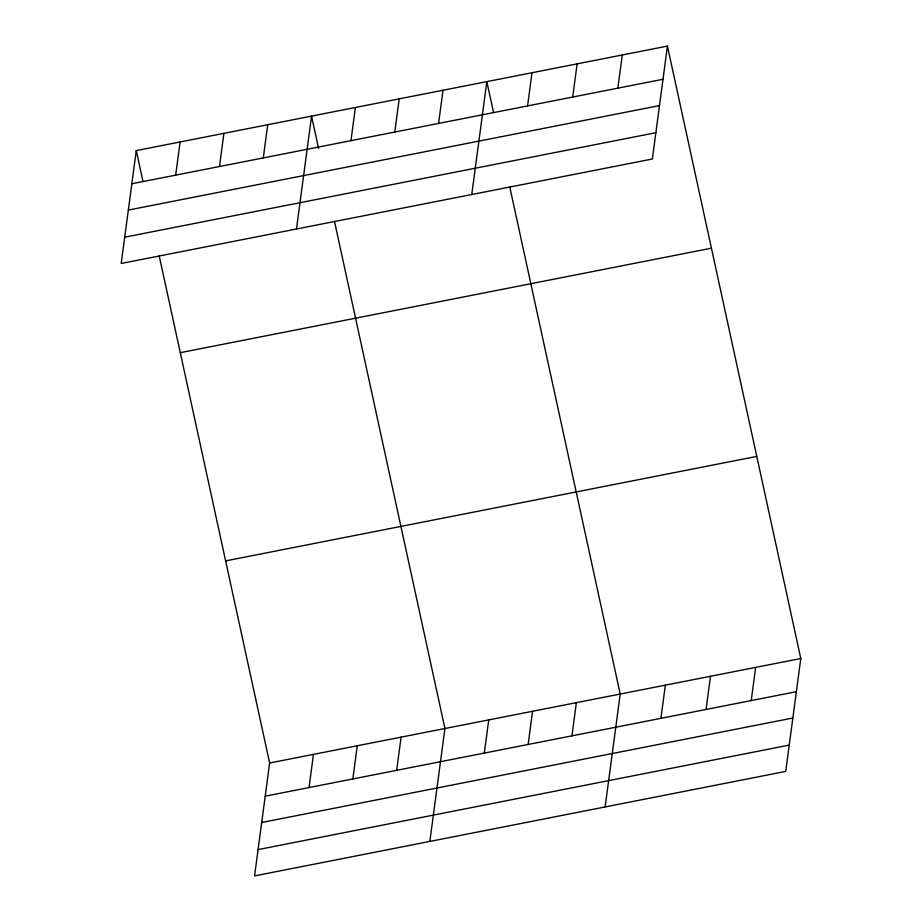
<?xml version="1.0" encoding="UTF-8"?>
<svg xmlns="http://www.w3.org/2000/svg" width="922" height="922" viewBox="0 0 922 922"><rect width="100%" height="100%" fill="white"/><g stroke="black" fill="none" stroke-linecap="round" stroke-linejoin="round"><path stroke-width="1.38" d="M136.272 150.586L121.208 263.485L652.361 158.999L667.424 46.1L136.272 150.586L142.991 181.461M175.664 175.145L180.09 141.965M219.482 166.525L223.908 133.344M263.3 157.904L267.726 124.724M296.492 229.002L311.555 116.103L318.586 148.384M350.948 140.674L355.373 107.482M159.195 255.843L269.639 763.001L254.576 875.9L785.728 771.414L800.792 658.515L667.424 46.1M394.766 132.053L399.191 98.861M309.031 787.561L313.457 754.38M438.584 123.433L443.009 90.241M352.849 778.94L357.275 745.76M471.764 194.53L486.828 81.62L493.558 112.496M396.667 770.319L401.105 737.139M527.557 105.926L531.982 72.746M429.859 841.417L444.923 728.518L334.479 221.361M484.315 753.078L488.741 719.898M572.7 97.052L577.126 63.86M528.133 744.457L532.559 711.277M617.844 88.166L622.281 54.986M571.951 735.837L576.377 702.656M605.143 806.934L620.206 694.036L509.751 186.878M660.924 718.342L665.35 685.161M706.068 709.456L710.493 676.275M751.223 700.582L755.648 667.39M131.846 183.766L662.999 79.28M128.331 210.078L659.484 105.592M124.712 237.185L655.876 132.699M180.286 352.677L711.438 248.191M225.625 560.899L756.778 456.413M269.639 763.001L800.792 658.515M265.213 796.182L796.366 691.696M261.698 822.493L792.862 718.008M258.091 849.588L789.244 745.103"/></g></svg>
